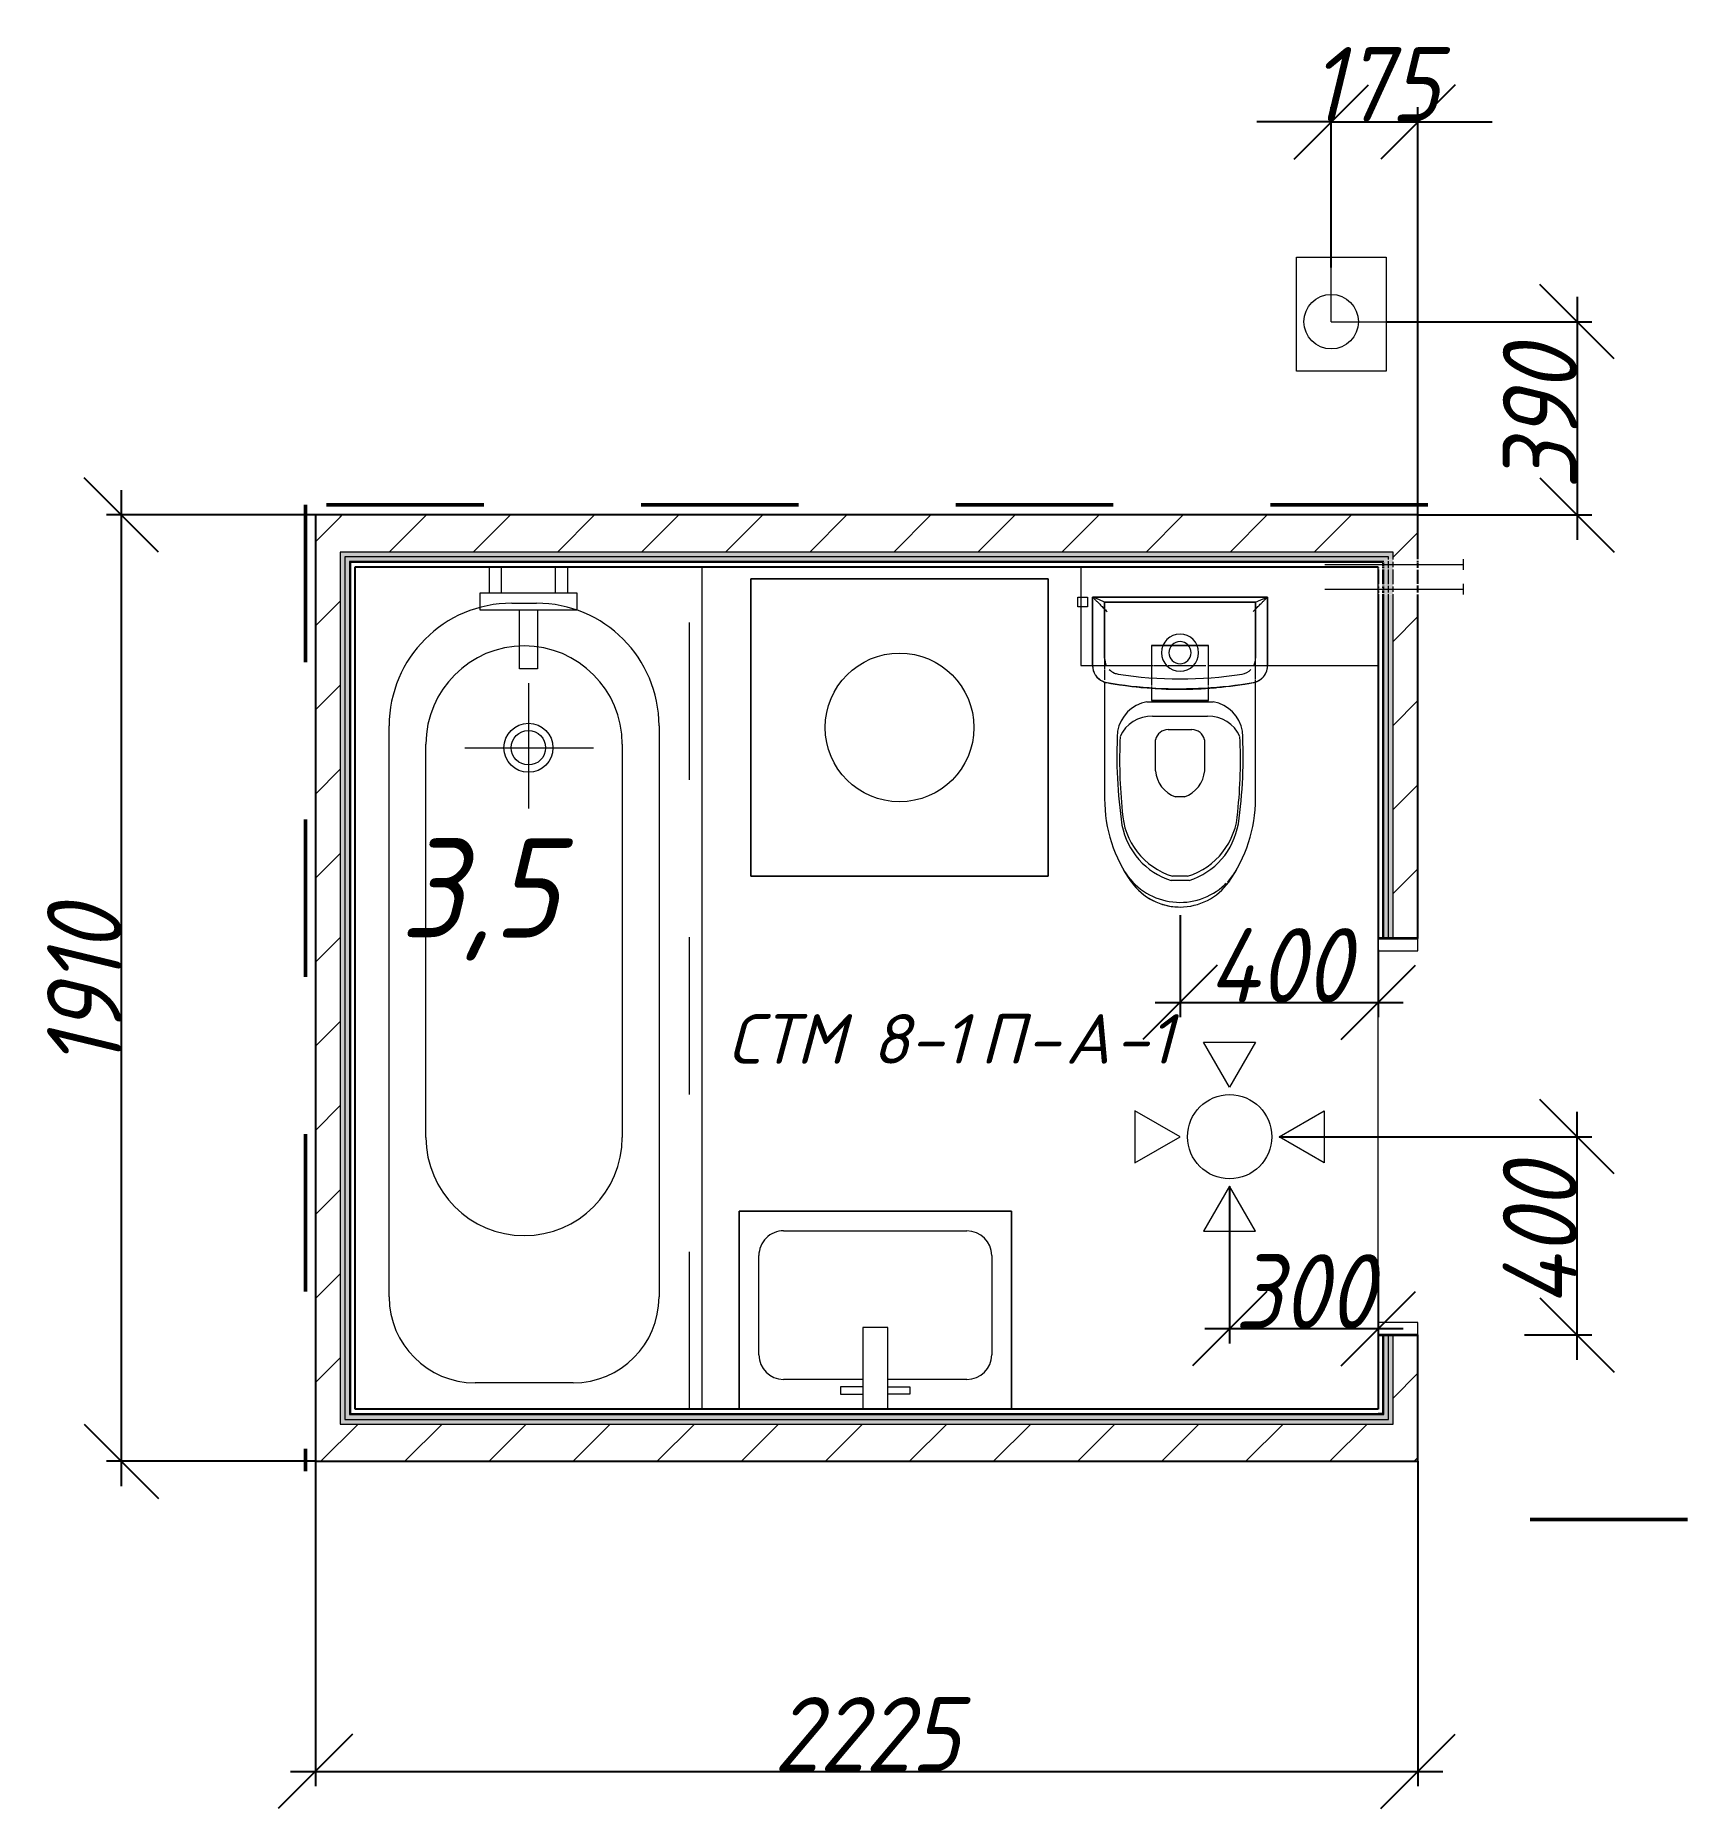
# Model space of a CAD drawing. Header units: millimetres. Extents: x 2109 to 5443, y 1201 to 4780.
import ezdxf

# ---------------------------------------------------------------- set-up
doc = ezdxf.new("R2010")
doc.units = ezdxf.units.MM
doc.linetypes.add('Сверху', pattern=[396.875, 238.125, -158.75])
doc.linetypes.add('Штрих', pattern=[635, 317.5, -317.5])
for name, color, linetype, lineweight in [('A-ANNO-DIMS', 7, 'Continuous', 9), ('A-AREA-BNDY', 7, 'Continuous', 5), ('A-AREA-IDEN-2', 7, 'Continuous', 9), ('A-DETL', 7, 'Continuous', 9), ('A-DETL-1', 7, 'Штрих', 50), ('A-DETL-2', 7, 'Continuous', 13), ('A-DOOR', 7, 'Continuous', 9), ('A-DOOR-FRAM', 7, 'Continuous', 13), ('A-DOOR-OPNG', 7, 'Continuous', 35), ('A-FLOR-OVHD', 7, 'Сверху', 9), ('A-WALL', 7, 'Continuous', 9), ('I-WALL-3', 7, 'Continuous', 5), ('I-WALL-4', 7, 'Continuous', 25), ('P-SANR-FIXT', 7, 'Continuous', 9), ('P-SANR-FIXT-1', 7, 'Continuous', 5), ('P-SANR-FIXT-HDLN', 7, 'Штрих', 5)]:
    doc.layers.add(name, color=color, linetype=linetype, lineweight=lineweight)
doc.layers.add('I-WALL-2', color=7, linetype='Continuous', lineweight=9, transparency=0.6)
for name, color, linetype, lineweight, true_color in [('P-PIPE-5', 11, 'Continuous', 5, 0xff6666), ('P-PIPE-6', 171, 'Continuous', 5, 0x6666ff), ('P-PIPE-CNTR-3', 21, 'Continuous', 5, 0xffa3a3), ('P-PIPE-CNTR-4', 161, 'Continuous', 5, 0xa3a3ff)]:
    doc.layers.add(name, color=color, linetype=linetype, lineweight=lineweight, true_color=true_color)
doc.styles.add('ISOCPEUR_B_I', font='', dxfattribs={"height": 100})
doc.styles.add('ISOCPEUR_I_2', font='isocpeui.ttf', dxfattribs={"width": 0.9, "height": 150})
doc.styles.get('ISOCPEUR_B_I').set_extended_font_data('ISOCPEUR', italic=True, bold=True)
doc.dimstyles.new('ISO_1_50_0_9К_n_1_5_мм_0_000_черный', dxfattribs={"dimscale": 304.8, "dimtxt": 149.397176, "dimasz": 0.492126, "dimexe": 0.098425, "dimexo": 0, "dimgap": 0, "dimtad": 1, "dimrnd": 0.01, "dimdsep": 46, "dimtxsty": 'ISOCPEUR_I_2', "dimblk1": 'OBLIQUE', "dimblk2": 'OBLIQUE', "dimsah": 1, "dimcen": 0.09, "dimdle": 0.164042, "dimazin": 0, "dimtfac": 1, "dimtdec": 4, "dimtix": 1, "dimtmove": 0, "dimatfit": 3, "dimfxl": 1, "dimtvp": 1, "dimtolj": 1, "dimtzin": 0, "dimarcsym": 2})
pattern_1 = [(45, (-36994.93, 385128.74), (-84.852814, 84.852814), [])]

# ---------------------------------------------------------------- blocks, each defined once
blk = doc.blocks.new('SEQ_2D_Стиральная машина - 600x600-V22-Битца 8_ТИПИЗАЦИЯ')
at = {"layer": 'P-SANR-FIXT'}
for p, q in [((300, 480), (-300, 480)), ((-300, 480), (-300, -120)), ((-300, 480), (300, 480)), ((-300, -120), (-300, 480)), ((300, -120), (300, 480)), ((300, 480), (300, -120)), ((-300, -120), (300, -120)), ((300, -120), (-300, -120))]:
    blk.add_line(p, q, dxfattribs=at)
blk.add_circle((0, 180), 150, dxfattribs=at)
blk = doc.blocks.new('SND_2D_Раковина1 - 550х400-V23-Битца 8_ТИПИЗАЦИЯ')
at = {"layer": 'P-SANR-FIXT'}
for p, q in [((275, 180), (-275, 180)), ((-275, 180), (-275, -220)), ((-275, -220), (-275, 180)), ((-275, 180), (275, 180)), ((-25, 180), (-25, 15)), ((25, 15), (25, 180)), ((275, -220), (275, 180)), ((275, 180), (275, -220)), ((-70, 150), (-25, 150)), ((-70, 135), (-70, 150)), ((70, 150), (25, 150)), ((70, 135), (70, 150)), ((-185, 120), (-25, 120)), ((-25, 135), (-70, 135)), ((25, 135), (70, 135)), ((25, 120), (185, 120)), ((-235, -130), (-235, 70)), ((235, 70), (235, -130)), ((-25, 15), (25, 15)), ((185, -180), (-185, -180)), ((-275, -220), (275, -220)), ((275, -220), (-275, -220))]:
    blk.add_line(p, q, dxfattribs=at)
for centre, start, end in [((-185, 70), 90, 180), ((185, 70), 0, 90), ((-185, -130), 180, 270), ((185, -130), 270, 0)]:
    blk.add_arc(centre, 50, start, end, dxfattribs=at)
blk = doc.blocks.new('Унитаз_3D_С бачком_Рен - 2D_Унитаз_Бачок-V24-Битца 8_ТИПИЗАЦИЯ')
at = {"layer": 'P-SANR-FIXT'}
for p, q in [((176.6, 0.1), (-176.6, 0.1)), ((-176.6, 0.1), (-176.6, -138.1)), ((176.5, 0), (-176.5, 0)), ((-176.5, 0), (-176.5, -138.1)), ((176.5, -138.1), (176.5, 0)), ((176.6, -138.1), (176.6, 0.1)), ((-206, -19.6), (-206, 0)), ((-206, 0), (-187.1, 0)), ((-187.1, -19.6), (-206, -19.6)), ((-187.1, 0), (-187.1, -19.6)), ((-176.5, -138.1), (-176.5, 0)), ((-176.5, 0), (176.5, 0)), ((-170.9, -2.3), (-175.6, -0.4)), ((-162.7, -5.7), (-170.8, -2.3)), ((-152.3, -10), (-162.4, -5.8)), ((152.3, -10), (-152.3, -10)), ((-137.3, -10), (-152.3, -10)), ((-152.3, -10), (152.3, -10)), ((-152.3, -10.6), (-152.3, -16.1)), ((-152.3, -16.1), (-152.3, -10.6)), ((-152.3, -16.2), (-152.3, -22.5)), ((-152.3, -22.5), (-152.3, -16.2)), ((-152.3, -22.5), (-152.3, -138.1)), ((-152.3, -123.4), (-152.3, -22.5)), ((-122.3, -10), (-137.3, -10)), ((-122.3, -10), (122.3, -10)), ((130.1, -10), (122.3, -10)), ((137.3, -10), (130.1, -10)), ((143.5, -10), (137.3, -10)), ((148.3, -10), (143.5, -10)), ((151.3, -10), (148.3, -10)), ((152.3, -10), (151.3, -10)), ((152.3, -10), (162.7, -5.7)), ((152.3, -15.9), (152.3, -10.4)), ((152.3, -10.4), (152.3, -15.9)), ((152.3, -22.4), (152.3, -16.1)), ((152.3, -16.1), (152.3, -22.4)), ((152.3, -138.1), (152.3, -22.5)), ((152.3, -22.5), (152.3, -123.4)), ((162.9, -5.6), (170.9, -2.3)), ((170.9, -2.3), (175.6, -0.4)), ((176.5, 0), (176.5, -138.1)), ((-57.5, -98), (-57.5, -158.6)), ((-57.5, -98), (-33.8, -98)), ((-33.8, -98), (-57.5, -98)), ((-33.8, -98), (33.8, -98)), ((33.8, -98), (-33.8, -98)), ((33.8, -98), (35.9, -98)), ((35.9, -98), (33.8, -98)), ((35.9, -98), (56.3, -98)), ((51.8, -98), (35.9, -98)), ((57.5, -98), (51.8, -98)), ((57, -98), (57.5, -98)), ((57.5, -170.8), (57.5, -98)), ((-152.3, -138.4), (-152.3, -141.8)), ((-152.3, -142.2), (-152.3, -145.2)), ((152.3, -141.8), (152.3, -138.4)), ((152.3, -148.2), (152.3, -142.2)), ((-152.3, -146.7), (-152.3, -149.4)), ((-152.3, -150.4), (-152.3, -157.1)), ((-152.3, -157.6), (-152.3, -162.9)), ((-152.3, -163.1), (-152.3, -166.7)), ((-152.3, -171.2), (-152.3, -406.9)), ((-57.5, -159.6), (-57.5, -170.8)), ((-57.5, -171.6), (-57.5, -174.9)), ((-57.5, -175.9), (-57.5, -178.7)), ((57.5, -174.9), (57.5, -171.6)), ((57.5, -178.7), (57.5, -175.9)), ((152.3, -163), (152.3, -149.1)), ((152.3, -166.2), (152.3, -163.2)), ((152.3, -170.4), (152.3, -167.9)), ((152.3, -406.9), (152.3, -171.2)), ((-67.1, -211.4), (67.1, -211.4)), ((-57.5, -180.5), (-57.5, -181.9)), ((-57.5, -183.3), (-57.5, -208.7)), ((-0.2, -208.7), (-57.5, -208.7)), ((-57.5, -208.7), (57.5, -208.7)), ((57.5, -208.7), (0, -208.7)), ((57.5, -181.9), (57.5, -180.5)), ((57.5, -208.7), (57.5, -183.4)), ((-55.4, -240.6), (55.4, -240.6)), ((-24.1, -267.3), (0, -267.3)), ((0, -267.3), (24.1, -267.3)), ((-49.6, -350.5), (-49.6, -288)), ((49.6, -288), (49.6, -350.5)), ((0, -403.1), (-9.1, -403.1)), ((9.1, -403.1), (0, -403.1)), ((18.1, -572), (-18.1, -572)), ((15.2, -563.5), (-15.2, -563.5))]:
    blk.add_line(p, q, dxfattribs=at)
at = {"layer": 'P-SANR-FIXT', "flags": 128}
for points in [[(-176.6, -138.1), (-176.5, -139.5), (-176.4, -140.9), (-176.3, -142.3), (-176.1, -143.7), (-175.9, -145.1), (-175.6, -146.4), (-175.2, -147.8), (-174.8, -149.1), (-174.3, -150.4), (-173.8, -151.8), (-173.2, -153), (-172.6, -154.3), (-171.9, -155.5), (-171.2, -156.7), (-170.4, -157.9), (-169.6, -159), (-168.8, -160.1), (-167.9, -161.2), (-166.9, -162.2), (-165.9, -163.2), (-164.9, -164.2), (-163.8, -165.1), (-162.7, -166), (-161.6, -166.8), (-160.4, -167.6), (-159.2, -168.3), (-158, -169), (-156.8, -169.7), (-155.5, -170.2), (-154.2, -170.8), (-152.9, -171.3), (-151.6, -171.7), (-150.2, -172.1), (-148.8, -172.4), (-147.8, -172.6)], [(147.8, -172.6), (149.2, -172.3), (150.6, -172), (151.9, -171.6), (153.2, -171.1), (154.5, -170.6), (155.8, -170.1), (157.1, -169.5), (158.3, -168.8), (159.6, -168.1), (160.7, -167.4), (161.9, -166.6), (163, -165.8), (164.1, -164.9), (165.2, -164), (166.2, -163), (167.2, -162), (168.1, -160.9), (169, -159.9), (169.8, -158.7), (170.6, -157.6), (171.4, -156.4), (172.1, -155.2), (172.8, -154), (173.4, -152.7), (173.9, -151.4), (174.4, -150.1), (174.9, -148.8), (175.3, -147.4), (175.6, -146.1), (175.9, -144.7), (176.2, -143.3), (176.3, -141.9), (176.5, -140.5), (176.5, -139.1), (176.6, -138.1)], [(-147.8, -172.6), (-115.4, -177.8), (-82.8, -181.8), (-50.1, -184.5), (-17.3, -185.8), (0, -186)], [(0, -186), (32.8, -185.3), (65.6, -183.4), (98.2, -180.1), (130.7, -175.5), (147.8, -172.6)]]:
    blk.add_lwpolyline(points, dxfattribs=at)
at = {"layer": 'P-SANR-FIXT'}
for centre, radius, start, end in [((0, -112.2), 37.4, 90, 270), ((0, -112.2), 37.4, 90, 270), ((0, -112.2), 22.4, 90, 270), ((0, -112.2), 22.4, 90, 270), ((0, -112.2), 37.4, 270, 90), ((0, -112.2), 37.4, 270, 90), ((0, -112.2), 22.4, 270, 90), ((0, -112.2), 22.4, 270, 90), ((-141.5, -138.1), 35, 180, 212.5842), ((-141.5, -138.1), 35, 180, 212.5633), ((-120, -123.4), 32.3, 180, 206.9722), ((120, -123.4), 32.3, 333.0278, 0), ((141.5, -138.1), 35, 313.5539, 0), ((141.5, -138.1), 35, 313.5515, 0), ((-141.5, -138.1), 35, 213.6625, 259.6219), ((-141.5, -138.1), 35, 213.7232, 245.6278), ((-141.5, -138.1), 35, 247.1012, 259.6152), ((0, 634.5), 820.5, 259.6219, 264.4043), ((0, 709.4), 894.3, 260.5215, 266.8059), ((-120, -123.4), 32.3, 224.4463, 247.4305), ((-120, -123.4), 32.3, 247.4305, 260.9166), ((0, 627.3), 792.5, 260.9166, 279.0834), ((0, 709.4), 894.3, 266.8808, 279.4785), ((0, 634.5), 820.5, 275.1891, 280.3781), ((120, -123.4), 32.3, 279.0834, 315.5537), ((141.5, -138.1), 35, 280.3781, 312.9623), ((141.5, -138.1), 35, 280.3848, 292.8988), ((141.5, -138.1), 35, 294.7734, 312.8792), ((-54.3, -283.1), 72.8, 100.0995, 170.3638), ((0, 634.5), 820.5, 264.4679, 264.8109), ((0, 634.5), 820.5, 264.8109, 270), ((0, 634.5), 820.5, 270, 274.7825), ((54.3, -283.1), 72.8, 9.9016, 79.9005), ((0, 634.5), 820.5, 274.846, 275.1891), ((-58.5, -308.4), 67.9, 87.3723, 156.8047), ((58.5, -308.4), 67.9, 23.2313, 92.6277), ((809.5, -322), 937, 176.8731, 188.4857), ((890.1, -328.3), 1012.1, 177.3635, 185.9193), ((-23.5, -294.1), 26.8, 91.1363, 166.7439), ((23.5, -294.1), 26.8, 13.2561, 88.8637), ((-903.6, -328.3), 1025.5, 354.1142, 2.604), ((-823, -322), 950.4, 351.784, 3.1027), ((11.3, -345.4), 61.2, 184.7092, 250.5333), ((-11.3, -345.4), 61.2, 289.4667, 355.2908), ((136.2, -406.9), 288.5, 180, 215.6597), ((-136.2, -406.9), 288.5, 324.3403, 360), ((26, -433), 145.8, 190.779, 252.403), ((27.3, -425.9), 144, 182.6747, 252.8543), ((-27.3, -425.9), 144, 287.1457, 357.0098), ((-26, -433), 145.8, 287.597, 350.1964), ((136.2, -406.9), 288.5, 209.663, 215.6597), ((0, -484.5), 131.7, 209.663, 214.2068), ((0, -484.5), 131.7, 214.2068, 313.0978), ((0, -484.5), 131.7, 316.6155, 325.7932), ((-136.2, -406.9), 288.5, 324.3403, 330.337), ((0, -484.5), 131.7, 325.7932, 330.337), ((0, -504.6), 120.9, 215.6597, 324.3403), ((0, -504.6), 120.9, 215.6597, 256.4149), ((0, -504.6), 120.9, 270, 324.3403), ((0, -484.5), 131.7, 313.197, 315.108), ((0, -504.6), 120.9, 256.4149, 270)]:
    blk.add_arc(centre, radius, start, end, dxfattribs=at)
for points, knots in [([(-176.5, 0), (-176.6, 0.1), (-176.4, -0.1), (-174.8, -1.7), (-172.7, -3.8), (-170.8, -5.7), (-168.6, -7.9), (-166.2, -10.3), (-163.4, -13.1), (-160.5, -16), (-157.3, -19.2), (-152.9, -23.6), (-149.5, -26.9), (-147.3, -29.2)], [-1, -1, -1, -1, -0.857143, -0.714286, -0.642857, -0.571429, -0.5, -0.428571, -0.357143, -0.285714, -0.214286, -0.142857, 0, 0, 0, 0]), ([(147.3, -29.2), (149.6, -27), (152.9, -23.6), (157.3, -19.2), (160.5, -16), (163.4, -13.1), (166.2, -10.3), (168.6, -7.9), (170.8, -5.7), (172.7, -3.8), (174.8, -1.7), (176.4, -0.1), (176.6, 0.1), (176.5, 0)], [0, 0, 0, 0, 0.142857, 0.214286, 0.285714, 0.357143, 0.428571, 0.5, 0.571429, 0.642857, 0.714286, 0.857143, 1, 1, 1, 1])]:
    blk.add_open_spline(points, degree=3, knots=knots, dxfattribs=at)
blk = doc.blocks.new('АИ_2D_Ванна 1685х700 - 2D_Ванна 1700х700-V25-Битца 8_ТИПИЗАЦИЯ')
at = {"layer": 'P-SANR-FIXT'}
for p, q in [((-350, 0), (350, 0)), ((-350, -1700), (-350, 0)), ((350, 0), (350, -1700)), ((-33.5, -73.2), (16, -73.2)), ((-281.1, -1473.4), (-281.1, -320.8)), ((263.6, -320.8), (263.6, -1473.4)), ((-206.8, -1151.5), (-206.8, -357.6)), ((189.4, -357.6), (189.4, -1151.5)), ((90.3, -1646.7), (-107.7, -1646.7)), ((350, -1700), (-350, -1700))]:
    blk.add_line(p, q, dxfattribs=at)
for radius in [49.5, 34.7]:
    blk.add_circle((0, -365), radius, dxfattribs=at)
for centre, radius, start, end in [((-33.5, -320.8), 247.6, 90, 180), ((16, -320.8), 247.6, 0, 90), ((-8.7, -357.6), 198.1, 0, 180), ((-8.7, -1151.5), 198.1, 180, 0), ((-107.7, -1473.4), 173.3, 180, 270), ((90.3, -1473.4), 173.3, 270, 0)]:
    blk.add_arc(centre, radius, start, end, dxfattribs=at)
at = {"layer": 'P-SANR-FIXT-1'}
for p, q in [((0, -234.7), (0, -487.9)), ((-128.5, -365), (131.3, -365))]:
    blk.add_line(p, q, dxfattribs=at)
at = {"layer": 'P-SANR-FIXT-HDLN'}
blk.add_line((325, -1700), (325, 0), dxfattribs=at)
blk = doc.blocks.new('АИ_2D_Кран настенный для ванны с душем1 - 2D_Кран настенный для ванны с душем 2-V26-Битца 8_ТИПИЗАЦИЯ')
at = {"layer": 'P-SANR-FIXT'}
for p, q in [((-54.5, 0), (-79.1, 0)), ((-79.1, 0), (-79.1, -52.5)), ((-54.5, -52.5), (-54.5, 0)), ((54.5, -52.5), (54.5, 0)), ((54.5, 0), (79.1, 0)), ((79.1, 0), (79.1, -52.5)), ((-97.5, -87.5), (-97.5, -52.5)), ((-97.5, -52.5), (97.5, -52.5)), ((97.5, -52.5), (97.5, -87.5)), ((97.5, -87.5), (-97.5, -87.5)), ((-18.1, -205.8), (-18.1, -87.5)), ((18.1, -87.5), (18.1, -205.8)), ((18.1, -205.8), (-18.1, -205.8))]:
    blk.add_line(p, q, dxfattribs=at)
blk = doc.blocks.new('DOR_ДУ_распашная__1Ст_Прямоугольная1 - Вн_ДДГ_800х2070h-V27-Битца 8_ТИПИЗАЦИЯ')
at = {"layer": 'A-DOOR-FRAM'}
for p, q in [((-375, 40), (-400, 40)), ((-375, -40), (-375, 40)), ((375, 40), (375, -40)), ((400, 40), (375, 40)), ((-400, -40), (-375, -40)), ((375, -40), (400, -40))]:
    blk.add_line(p, q, dxfattribs=at)
at = {"layer": 'A-DOOR-OPNG'}
for p, q in [((-400, 40), (-400, -40)), ((400, -40), (400, 40))]:
    blk.add_line(p, q, dxfattribs=at)
blk = doc.blocks.new('_Oblique')
at = {"color": 0, "linetype": 'ByBlock', "lineweight": -2}
blk.add_line((-0.5, -0.5), (0.5, 0.5), dxfattribs=at)
blk = doc.blocks.new('*D16')
at = {"layer": 'A-ANNO-DIMS', "color": 0, "lineweight": -2, "transparency": 16777216}
for p, q in [((2674, 1902.3), (2674, 1246.3)), ((4899, 1902.3), (4899, 1246.3)), ((2624, 1276.3), (4949, 1276.3))]:
    blk.add_line(p, q, dxfattribs=at)
at = {"layer": 'Defpoints', "color": 0, "transparency": 16777216}
for p in [(2674, 1902.3), (4899, 1902.3), (4899, 1276.3)]:
    blk.add_point(p, dxfattribs=at)
at = {"layer": 'A-ANNO-DIMS', "color": 0, "lineweight": -2, "transparency": 16777216, "xscale": 150, "yscale": 150, "zscale": 150, "rotation": 180}
blk.add_blockref('_Oblique', (2674, 1276.3), dxfattribs=at)
at = {"layer": 'A-ANNO-DIMS', "color": 0, "lineweight": -2, "transparency": 16777216, "xscale": 150, "yscale": 150, "zscale": 150}
blk.add_blockref('_Oblique', (4899, 1276.3), dxfattribs=at)
at = {"layer": 'A-ANNO-DIMS', "color": 0, "transparency": 16777216, "insert": (3786.5, 1351.3), "char_height": 150, "width": 455.087, "attachment_point": 5, "style": 'ISOCPEUR_I_2'}
blk.add_mtext('\\A1;2225', dxfattribs=at)
blk = doc.blocks.new('*D17')
at = {"layer": 'A-ANNO-DIMS', "color": 0, "lineweight": -2, "transparency": 16777216}
for p, q in [((2282.5, 1852.3), (2282.5, 3862.3)), ((2674, 3812.3), (2252.5, 3812.3)), ((2674, 1902.3), (2252.5, 1902.3))]:
    blk.add_line(p, q, dxfattribs=at)
at = {"layer": 'Defpoints', "color": 0, "transparency": 16777216}
for p in [(2282.5, 3812.3), (2674, 3812.3), (2674, 1902.3)]:
    blk.add_point(p, dxfattribs=at)
at = {"layer": 'A-ANNO-DIMS', "color": 0, "lineweight": -2, "transparency": 16777216, "xscale": 150, "yscale": 150, "zscale": 150}
for p, rotation in [((2282.5, 3812.3), 90), ((2282.5, 1902.3), 270)]:
    blk.add_blockref('_Oblique', p, dxfattribs=dict(at, rotation=rotation))
at = {"layer": 'A-ANNO-DIMS', "color": 0, "transparency": 16777216, "insert": (2207.5, 2857.3), "char_height": 150, "width": 386.134, "attachment_point": 5, "rotation": 90, "style": 'ISOCPEUR_I_2'}
blk.add_mtext('\\A1;1910', dxfattribs=at)
blk = doc.blocks.new('*D18')
at = {"layer": 'A-ANNO-DIMS', "color": 0, "lineweight": -2, "transparency": 16777216}
for p, q in [((4519, 2457.3), (4519, 2140.1)), ((4819, 2276.2), (4819, 2140.1)), ((4469, 2170.1), (4869, 2170.1))]:
    blk.add_line(p, q, dxfattribs=at)
at = {"layer": 'Defpoints', "color": 0, "transparency": 16777216}
for p in [(4519, 2457.3), (4819, 2276.2), (4819, 2170.1)]:
    blk.add_point(p, dxfattribs=at)
at = {"layer": 'A-ANNO-DIMS', "color": 0, "lineweight": -2, "transparency": 16777216, "xscale": 150, "yscale": 150, "zscale": 150, "rotation": 180}
blk.add_blockref('_Oblique', (4519, 2170.1), dxfattribs=at)
at = {"layer": 'A-ANNO-DIMS', "color": 0, "lineweight": -2, "transparency": 16777216, "xscale": 150, "yscale": 150, "zscale": 150}
blk.add_blockref('_Oblique', (4819, 2170.1), dxfattribs=at)
at = {"layer": 'A-ANNO-DIMS', "color": 0, "transparency": 16777216, "insert": (4669, 2245.1), "char_height": 150, "width": 341.315, "attachment_point": 5, "style": 'ISOCPEUR_I_2'}
blk.add_mtext('\\A1;300', dxfattribs=at)
blk = doc.blocks.new('*D19')
at = {"layer": 'A-ANNO-DIMS', "color": 0, "lineweight": -2, "transparency": 16777216}
for p, q in [((5220.3, 2107.3), (5220.3, 2607.3)), ((4619, 2557.3), (5250.3, 2557.3)), ((5114.2, 2157.3), (5250.3, 2157.3))]:
    blk.add_line(p, q, dxfattribs=at)
at = {"layer": 'Defpoints', "color": 0, "transparency": 16777216}
for p in [(4619, 2557.3), (5220.3, 2557.3), (5114.2, 2157.3)]:
    blk.add_point(p, dxfattribs=at)
at = {"layer": 'A-ANNO-DIMS', "color": 0, "lineweight": -2, "transparency": 16777216, "xscale": 150, "yscale": 150, "zscale": 150}
for p, rotation in [((5220.3, 2557.3), 90), ((5220.3, 2157.3), 270)]:
    blk.add_blockref('_Oblique', p, dxfattribs=dict(at, rotation=rotation))
at = {"layer": 'A-ANNO-DIMS', "color": 0, "transparency": 16777216, "insert": (5145.3, 2357.3), "char_height": 150, "width": 355.106, "attachment_point": 5, "rotation": 90, "style": 'ISOCPEUR_I_2'}
blk.add_mtext('\\A1;400', dxfattribs=at)
blk = doc.blocks.new('*D20')
at = {"layer": 'A-ANNO-DIMS', "color": 0, "lineweight": -2, "transparency": 16777216}
for p, q in [((4419, 3004.4), (4419, 2798.3)), ((4819, 2934.4), (4819, 2798.3)), ((4369, 2828.3), (4869, 2828.3))]:
    blk.add_line(p, q, dxfattribs=at)
at = {"layer": 'Defpoints', "color": 0, "transparency": 16777216}
for p in [(4419, 3004.4), (4819, 2934.4), (4819, 2828.3)]:
    blk.add_point(p, dxfattribs=at)
at = {"layer": 'A-ANNO-DIMS', "color": 0, "lineweight": -2, "transparency": 16777216, "xscale": 150, "yscale": 150, "zscale": 150, "rotation": 180}
blk.add_blockref('_Oblique', (4419, 2828.3), dxfattribs=at)
at = {"layer": 'A-ANNO-DIMS', "color": 0, "lineweight": -2, "transparency": 16777216, "xscale": 150, "yscale": 150, "zscale": 150}
blk.add_blockref('_Oblique', (4819, 2828.3), dxfattribs=at)
at = {"layer": 'A-ANNO-DIMS', "color": 0, "transparency": 16777216, "insert": (4619, 2903.3), "char_height": 150, "width": 341.315, "attachment_point": 5, "style": 'ISOCPEUR_I_2'}
blk.add_mtext('\\A1;400', dxfattribs=at)
blk = doc.blocks.new('*D21')
at = {"layer": 'A-ANNO-DIMS', "color": 0, "lineweight": -2, "transparency": 16777216}
for p, q in [((4724, 4311.4), (4724, 4635.6)), ((4899, 3812.3), (4899, 4635.6)), ((4724, 4605.6), (4574, 4605.6)), ((4724, 4605.6), (4899, 4605.6)), ((4899, 4605.6), (5049, 4605.6))]:
    blk.add_line(p, q, dxfattribs=at)
at = {"layer": 'Defpoints', "color": 0, "transparency": 16777216}
for p in [(4899, 4605.6), (4724, 4311.4), (4899, 3812.3)]:
    blk.add_point(p, dxfattribs=at)
at = {"layer": 'A-ANNO-DIMS', "color": 0, "lineweight": -2, "transparency": 16777216, "xscale": 150, "yscale": 150, "zscale": 150}
blk.add_blockref('_Oblique', (4724, 4605.6), dxfattribs=at)
at = {"layer": 'A-ANNO-DIMS', "color": 0, "lineweight": -2, "transparency": 16777216, "xscale": 150, "yscale": 150, "zscale": 150, "rotation": 180}
blk.add_blockref('_Oblique', (4899, 4605.6), dxfattribs=at)
at = {"layer": 'A-ANNO-DIMS', "color": 0, "transparency": 16777216, "insert": (4811.5, 4681.6), "char_height": 150, "width": 341.315, "attachment_point": 5, "style": 'ISOCPEUR_I_2'}
blk.add_mtext('\\A1;175', dxfattribs=at)
blk = doc.blocks.new('*D22')
at = {"layer": 'A-ANNO-DIMS', "color": 0, "lineweight": -2, "transparency": 16777216}
for p, q in [((5220.3, 4252.3), (5220.3, 3762.3)), ((4834.8, 4202.3), (5250.3, 4202.3)), ((4899, 3812.3), (5250.3, 3812.3))]:
    blk.add_line(p, q, dxfattribs=at)
at = {"layer": 'Defpoints', "color": 0, "transparency": 16777216}
for p in [(4834.8, 4202.3), (4899, 3812.3), (5220.3, 3812.3)]:
    blk.add_point(p, dxfattribs=at)
at = {"layer": 'A-ANNO-DIMS', "color": 0, "lineweight": -2, "transparency": 16777216, "xscale": 150, "yscale": 150, "zscale": 150}
for p, rotation in [((5220.3, 4202.3), 90), ((5220.3, 3812.3), 270)]:
    blk.add_blockref('_Oblique', p, dxfattribs=dict(at, rotation=rotation))
at = {"layer": 'A-ANNO-DIMS', "color": 0, "transparency": 16777216, "insert": (5145.3, 4007.3), "char_height": 150, "width": 306.839, "attachment_point": 5, "rotation": 90, "style": 'ISOCPEUR_I_2'}
blk.add_mtext('\\A1;390', dxfattribs=at)

msp = doc.modelspace()

# ---------------------------------------------------------------- hatches: boundary and pattern name
at = {"layer": 'I-WALL-2'}
for points in [[(2723.991, 1986.841), (2733.491, 1986.841), (2733.491, 3737.341), (2723.991, 3736.252), (2723.991, 1996.341)], [(4818.991, 3727.841), (4839.491, 3727.936), (4839.491, 3737.341), (2733.491, 3736.597), (2733.491, 3727.841), (4336.169, 3727.841)], [(2742.546, 1996.341), (2742.991, 1996.341), (2742.991, 3727.841), (2733.491, 3727.841), (2733.491, 1996.341)], [(4829.991, 3718.341), (4829.872, 3727.841), (2742.991, 3727.841), (2742.991, 3718.341), (4710.924, 3718.341), (4710.924, 3723.009), (4818.991, 3722.234), (4818.991, 3718.341), (4827.991, 3718.341)], [(4818.991, 3718.341), (4818.991, 3723.009), (4710.924, 3722.646), (4710.924, 3718.341)], [(2742.991, 1998.341), (2744.991, 1998.341), (2744.018, 3717.314), (2742.991, 3718.341), (2742.991, 2007.341)], [(4818.991, 3716.341), (4818.991, 3718.341), (4710.924, 3717.675), (4710.924, 3716.341)], [(4818.991, 1977.341), (4839.491, 1977.341), (4839.491, 1986.841), (2723.991, 1986.841), (2723.991, 1977.341), (4336.169, 1977.341)], [(4818.991, 1986.841), (4829.991, 1986.841), (4829.991, 1996.341), (2733.491, 1996.341), (2733.491, 1986.841), (4336.169, 1986.841)], [(4818.991, 1996.341), (4827.991, 1996.341), (4827.991, 1998.341), (2744.943, 1998.293), (2742.991, 1996.341), (4336.169, 1996.341)]]:
    msp.add_hatch(color=256, dxfattribs=at).paths.add_polyline_path(points)
h = msp.add_hatch(color=256, dxfattribs=at)
h.paths.add_polyline_path([(4839.491, 1986.841), (4839.491, 2157.341), (4829.991, 2157.341), (4829.991, 1986.841)])
h.paths.add_polyline_path([(4839.491, 2957.341), (4839.491, 3651.673), (4829.991, 3651.673), (4829.991, 2957.341)])
h.paths.add_polyline_path([(4830.557, 3673.009), (4839.491, 3673.009), (4839.491, 3701.673), (4829.991, 3701.673), (4829.991, 3673.009)])
h.paths.add_polyline_path([(4829.991, 3718.341), (4835.586, 3723.009), (4839.491, 3723.091), (4839.491, 3727.841), (4829.991, 3727.841), (4829.991, 3718.945)])
h = msp.add_hatch(color=256, dxfattribs=at)
h.paths.add_polyline_path([(4829.991, 3651.673), (4839.491, 3652.526), (4839.491, 3673.009), (4829.991, 3672.192), (4829.991, 3651.882)])
h.paths.add_polyline_path([(4829.991, 3701.673), (4839.491, 3702.526), (4839.436, 3723.009), (4833.828, 3722.178), (4829.991, 3717.675), (4829.991, 3701.882)])
h = msp.add_hatch(color=256, dxfattribs=at)
h.paths.add_polyline_path([(4848.991, 1977.341), (4848.991, 2157.341), (4839.491, 2157.341), (4839.491, 1977.341)])
h.paths.add_polyline_path([(4848.991, 2957.341), (4848.991, 3651.673), (4839.491, 3651.673), (4839.491, 2957.341)])
h.paths.add_polyline_path([(4848.991, 3673.009), (4848.991, 3701.673), (4839.491, 3701.673), (4840.167, 3673.009)])
h.paths.add_polyline_path([(4839.55, 3723.009), (4848.991, 3723.009), (4848.991, 3737.341), (4839.491, 3737.341), (4839.491, 3723.009)])
h = msp.add_hatch(color=256, dxfattribs=at)
h.paths.add_polyline_path([(4839.491, 3651.673), (4848.991, 3652.562), (4848.991, 3673.009), (4839.491, 3672.156), (4839.491, 3651.87)])
h.paths.add_polyline_path([(4848.991, 3701.673), (4848.991, 3723.009), (4839.491, 3722.156), (4839.814, 3701.673)])
h = msp.add_hatch(color=256, dxfattribs=at)
h.paths.add_polyline_path([(2744.991, 3716.341), (4710.924, 3716.341), (4710.924, 3718.341), (2744.991, 3718.341)])
h.paths.add_polyline_path([(4818.991, 3716.341), (4827.99, 3716.599), (4827.986, 3718.34), (4818.991, 3717.675), (4818.991, 3716.682)])
h = msp.add_hatch(color=256, dxfattribs=at)
h.paths.add_polyline_path([(4827.991, 3651.673), (4829.991, 3652.49), (4829.991, 3673.009), (4827.991, 3672.2), (4827.991, 3651.885)])
h.paths.add_polyline_path([(4829.991, 3701.673), (4829.325, 3717.675), (4827.991, 3715.102), (4828.03, 3701.673)])
h = msp.add_hatch(color=256, dxfattribs=at)
h.paths.add_polyline_path([(4829.991, 1996.341), (4829.991, 2157.341), (4827.991, 2157.341), (4828.964, 1997.368)])
h.paths.add_polyline_path([(4827.991, 2957.341), (4829.991, 2957.341), (4829.991, 3651.673), (4827.991, 3651.673), (4827.991, 3085.059)])
h.paths.add_polyline_path([(4829.991, 3673.009), (4829.991, 3701.673), (4827.991, 3701.673), (4828.105, 3673.009)])
at = {"layer": 'I-WALL-3'}
h = msp.add_hatch(dxfattribs=at)
h.set_pattern_fill('FP_1', color=256, style=0, pattern_type=2)
h.set_pattern_definition(pattern_1)
h.paths.add_polyline_path([(2673.991, 1977.341), (2723.991, 1977.341), (2723.991, 3812.341), (2673.991, 3812.341), (2673.991, 1979.131)])
h = msp.add_hatch(dxfattribs=at)
h.set_pattern_fill('FP_1', color=256, style=0, pattern_type=2)
h.set_pattern_definition(pattern_1)
h.paths.add_polyline_path([(4818.991, 3737.341), (4848.991, 3737.341), (4848.991, 3812.341), (2723.991, 3812.341), (2723.991, 3737.341), (4336.169, 3737.341)])
h = msp.add_hatch(dxfattribs=at)
h.set_pattern_fill('FP_1', color=256, style=0, pattern_type=2)
h.set_pattern_definition(pattern_1)
h.paths.add_polyline_path([(4848.991, 1902.341), (4898.991, 1902.341), (4898.991, 2157.341), (4848.991, 2157.341), (4848.991, 1977.341)])
h.paths.add_polyline_path([(4848.991, 2957.341), (4898.991, 2957.341), (4898.991, 3812.341), (4848.991, 3812.341), (4848.991, 3085.059)])
h = msp.add_hatch(dxfattribs=at)
h.set_pattern_fill('FP_1', color=256, style=0, pattern_type=2)
h.set_pattern_definition(pattern_1)
h.paths.add_polyline_path([(4336.169, 1902.341), (4848.991, 1902.341), (4848.991, 1977.341), (2673.991, 1977.341), (2673.991, 1902.341), (2791.714, 1902.341)])

# ---------------------------------------------------------------- linework, layer by layer
at = {"layer": 'A-AREA-BNDY', "flags": 128}
msp.add_lwpolyline([(2753.994, 2007.341), (4818.994, 2007.341), (4818.994, 3707.341), (2753.994, 3707.341)], close=True, dxfattribs=at)
at = {"layer": 'A-DETL'}
for p, q in [((4653.991, 4332.341), (4834.824, 4332.341)), ((4653.991, 4102.341), (4653.991, 4332.341)), ((4834.824, 4332.341), (4834.824, 4102.341)), ((4723.991, 4202.341), (4723.991, 4311.431)), ((4723.991, 4202.341), (4834.824, 4202.341)), ((4834.824, 4102.341), (4653.991, 4102.341)), ((4218.991, 3707.341), (4218.991, 3508.341)), ((4218.991, 3508.341), (4242.491, 3508.341)), ((4242.868, 3508.341), (4266.704, 3508.341)), ((4266.704, 3508.341), (4271.736, 3508.341)), ((4271.736, 3508.341), (4338.068, 3508.341)), ((4338.244, 3508.341), (4361.491, 3508.341)), ((4362.451, 3508.341), (4364.266, 3508.341)), ((4365.37, 3508.341), (4393.8, 3508.341)), ((4394.668, 3508.341), (4425.514, 3508.341)), ((4425.54, 3508.341), (4435.155, 3508.341)), ((4435.963, 3508.341), (4443.314, 3508.341)), ((4444.181, 3508.341), (4470.797, 3508.341)), ((4474.802, 3508.341), (4476.491, 3508.341)), ((4476.491, 3508.341), (4499.738, 3508.341)), ((4499.914, 3508.341), (4566.246, 3508.341)), ((4566.246, 3508.341), (4571.277, 3508.341)), ((4571.277, 3508.341), (4595.114, 3508.341)), ((4595.491, 3508.341), (4818.991, 3508.341))]:
    msp.add_line(p, q, dxfattribs=at)
msp.add_circle((4723.991, 4202.341), 55, dxfattribs=at)
at = {"layer": 'A-DETL-1'}
for p, q in [((2653.991, 3832.341), (2653.991, 1882.341)), ((4918.991, 3832.341), (2653.991, 3832.341)), ((5443.147, 1784.423), (5123.147, 1784.423))]:
    msp.add_line(p, q, dxfattribs=at)
at = {"layer": 'A-DETL-2'}
for p, q in [((4518.994, 2657.341), (4466.494, 2748.274)), ((4466.494, 2748.274), (4571.494, 2748.274)), ((4571.494, 2748.274), (4518.994, 2657.341)), ((4418.994, 2557.341), (4328.061, 2609.841)), ((4328.061, 2609.841), (4328.061, 2504.841)), ((4618.994, 2557.341), (4709.927, 2609.841)), ((4709.927, 2609.841), (4709.927, 2504.841)), ((4328.061, 2504.841), (4418.994, 2557.341)), ((4709.927, 2504.841), (4618.994, 2557.341)), ((4518.994, 2457.341), (4466.494, 2366.409)), ((4571.494, 2366.409), (4518.994, 2457.341)), ((4466.494, 2366.409), (4571.494, 2366.409))]:
    msp.add_line(p, q, dxfattribs=at)
msp.add_circle((4518.994, 2557.341), 85, dxfattribs=at)
at = {"layer": 'A-FLOR-OVHD'}
msp.add_line((4618.994, 2557.341), (4628.994, 2557.341), dxfattribs=at)
at = {"layer": 'A-WALL'}
for p, q in [((2723.991, 3737.341), (2723.991, 1977.341)), ((4848.991, 3737.341), (2723.991, 3737.341)), ((2733.491, 3727.841), (2733.491, 1986.841)), ((4839.491, 3727.841), (2733.491, 3727.841)), ((4839.491, 3722.646), (4839.491, 3727.841)), ((4848.991, 3722.646), (4848.991, 3737.341)), ((2742.991, 3718.341), (2742.991, 1996.341)), ((4829.991, 3718.341), (2742.991, 3718.341)), ((2744.991, 3716.341), (2744.991, 1998.341)), ((4827.991, 3716.341), (2744.991, 3716.341)), ((4827.991, 3715.102), (4827.991, 3716.341)), ((4827.991, 3712.341), (4827.991, 3713.948)), ((4827.991, 3709.58), (4827.991, 3711.187)), ((4827.991, 3707.007), (4827.991, 3708.504)), ((4827.991, 3704.798), (4827.991, 3706.083)), ((4827.991, 3672.646), (4827.991, 3702.037)), ((4829.991, 3709.58), (4829.991, 3716.581)), ((4829.991, 3707.007), (4829.991, 3708.486)), ((4829.991, 3704.798), (4829.991, 3706.068)), ((4829.991, 3672.646), (4829.991, 3702.037)), ((4839.491, 3707.007), (4839.491, 3718.87)), ((4839.491, 3704.798), (4839.491, 3705.993)), ((4839.491, 3672.646), (4839.491, 3702.037)), ((4848.991, 3707.007), (4848.991, 3717.675)), ((4848.991, 3672.646), (4848.991, 3702.037)), ((4827.991, 3667.675), (4827.991, 3668.961)), ((4827.991, 3665.102), (4827.991, 3666.599)), ((4827.991, 3662.341), (4827.991, 3663.948)), ((4827.991, 3659.58), (4827.991, 3661.187)), ((4827.991, 3657.007), (4827.991, 3658.504)), ((4827.991, 3654.798), (4827.991, 3656.083)), ((4827.991, 2957.341), (4827.991, 3652.037)), ((4829.991, 3667.675), (4829.991, 3668.945)), ((4829.991, 3659.58), (4829.991, 3666.581)), ((4829.991, 3657.007), (4829.991, 3658.486)), ((4829.991, 3654.798), (4829.991, 3656.068)), ((4829.991, 2957.341), (4829.991, 3652.037)), ((4839.491, 3657.007), (4839.491, 3668.87)), ((4839.491, 3654.798), (4839.491, 3655.993)), ((4839.491, 2957.341), (4839.491, 3652.037)), ((4848.991, 3657.007), (4848.991, 3667.675)), ((4848.991, 2957.341), (4848.991, 3652.037)), ((4827.991, 1998.341), (4827.991, 2157.341)), ((4829.991, 1996.341), (4829.991, 2157.341)), ((4839.491, 1986.841), (4839.491, 2157.341)), ((4848.991, 1977.341), (4848.991, 2157.341)), ((2723.991, 1977.341), (4848.991, 1977.341)), ((2733.491, 1986.841), (4839.491, 1986.841)), ((2742.991, 1996.341), (4829.991, 1996.341)), ((2744.991, 1998.341), (4818.991, 1998.341)), ((4827.991, 1998.341), (4818.991, 1998.341))]:
    msp.add_line(p, q, dxfattribs=at)
at = {"layer": 'I-WALL-4'}
for p, q in [((2673.991, 3812.341), (2673.991, 1902.341)), ((4898.991, 3812.341), (2673.991, 3812.341)), ((4898.991, 3723.009), (4898.991, 3812.341)), ((2753.991, 2007.341), (2753.991, 3707.341)), ((2753.991, 3707.341), (4818.991, 3707.341)), ((4818.991, 3706.154), (4818.991, 3704.798)), ((4818.991, 3702.037), (4818.991, 3672.646)), ((4898.991, 3718.401), (4898.991, 3719.885)), ((4898.991, 3715.947), (4898.991, 3717.675)), ((4898.991, 3713.248), (4898.991, 3715.102)), ((4898.991, 3710.487), (4898.991, 3712.341)), ((4898.991, 3707.852), (4898.991, 3709.58)), ((4898.991, 3705.523), (4898.991, 3707.007)), ((4898.991, 3673.009), (4898.991, 3701.793)), ((4818.991, 3669.032), (4818.991, 3667.675)), ((4818.991, 3666.682), (4818.991, 3665.102)), ((4818.991, 3664.037), (4818.991, 3662.341)), ((4818.991, 3661.276), (4818.991, 3659.58)), ((4818.991, 3658.587), (4818.991, 3657.007)), ((4818.991, 3656.154), (4818.991, 3654.798)), ((4818.991, 3652.037), (4818.991, 2957.341)), ((4898.991, 3668.401), (4898.991, 3669.885)), ((4898.991, 3665.947), (4898.991, 3667.675)), ((4898.991, 3663.248), (4898.991, 3665.102)), ((4898.991, 3660.487), (4898.991, 3662.341)), ((4898.991, 3657.852), (4898.991, 3659.58)), ((4898.991, 3655.523), (4898.991, 3657.007)), ((4898.991, 2957.341), (4898.991, 3651.793)), ((4818.991, 2957.341), (4898.991, 2957.341)), ((4818.991, 2157.341), (4818.991, 2007.341)), ((4898.991, 2157.341), (4818.991, 2157.341)), ((4898.991, 1902.341), (4898.991, 2157.341)), ((4818.991, 2007.341), (2753.991, 2007.341)), ((2673.991, 1902.341), (4898.991, 1902.341))]:
    msp.add_line(p, q, dxfattribs=at)
at = {"layer": 'P-PIPE-5'}
msp.add_line((4990.927, 3651.673), (4990.927, 3673.009), dxfattribs=at)
at = {"layer": 'P-PIPE-6'}
msp.add_line((4990.927, 3701.673), (4990.927, 3723.009), dxfattribs=at)
at = {"layer": 'P-PIPE-CNTR-3'}
msp.add_line((4710.924, 3662.341), (4990.924, 3662.341), dxfattribs=at)
msp.add_line((4710.924, 3662.341), (4990.924, 3662.341), dxfattribs=at)
at = {"layer": 'P-PIPE-CNTR-4'}
msp.add_line((4710.924, 3712.341), (4990.924, 3712.341), dxfattribs=at)
msp.add_line((4710.924, 3712.341), (4990.924, 3712.341), dxfattribs=at)

# ---------------------------------------------------------------- block references
at = {"layer": 'A-DOOR', "rotation": 269.9999999999966}
msp.add_blockref('DOR_ДУ_распашная__1Ст_Прямоугольная1 - Вн_ДДГ_800х2070h-V27-Битца 8_ТИПИЗАЦИЯ', (4858.991, 2557.341), dxfattribs=at)
at = {"layer": 'P-SANR-FIXT'}
for name, p in [('АИ_2D_Ванна 1685х700 - 2D_Ванна 1700х700-V25-Битца 8_ТИПИЗАЦИЯ', (3103.991, 3707.341)), ('АИ_2D_Кран настенный для ванны с душем1 - 2D_Кран настенный для ванны с душем 2-V26-Битца 8_ТИПИЗАЦИЯ', (3103.991, 3707.341)), ('Унитаз_3D_С бачком_Рен - 2D_Унитаз_Бачок-V24-Битца 8_ТИПИЗАЦИЯ', (4418.991, 3646.441))]:
    msp.add_blockref(name, p, dxfattribs=at)
for name, p, rotation in [('SEQ_2D_Стиральная машина - 600x600-V22-Битца 8_ТИПИЗАЦИЯ', (3672.991, 3383.341), 270.0000955349723), ('SND_2D_Раковина1 - 550х400-V23-Битца 8_ТИПИЗАЦИЯ', (3803.991, 2187.341), 180)]:
    msp.add_blockref(name, p, dxfattribs=dict(at, rotation=rotation))

# ---------------------------------------------------------------- texts
at = {"layer": 'A-AREA-IDEN-2', "attachment_point": 1}
for s, insert, char_height, width, style in [('3,5', (2844.922, 3159.386), 200, 396.83531, 'ISOCPEUR_I_2'), ('СТМ', (3506.106, 2804.713), 100, 352.7425, 'ISOCPEUR_B_I'), ('8-1', (3797.148, 2804.713), 100, 264.55687, 'ISOCPEUR_B_I'), ('\\fISOCPEUR|b1|i1|c204|p34|;П', (4015.429, 2804.713), 100, 112.23625, 'ISOCPEUR_B_I'), ('\\fISOCPEUR|b1|i1|c204|p34|;А', (4187.408, 2804.713), 100, 120.25312, 'ISOCPEUR_B_I'), ('-1', (4286.627, 2804.713), 100, 168.35437, 'ISOCPEUR_B_I'), ('\\fISOCPEUR|b1|i1|c204|p34|;-', (4108.033, 2804.713), 100, 96.2025, 'ISOCPEUR_B_I')]:
    msp.add_mtext(s, dxfattribs=dict(at, insert=insert, char_height=char_height, width=width, style=style))

# ---------------------------------------------------------------- dimensions: what is measured, and where the dimension line sits
at = {"layer": 'A-ANNO-DIMS'}
for base, p1, p2, override, picture, middle in [((4898.991, 4605.629), (4723.991, 4311.431), (4898.991, 3812.341), {"dimpost": '<>', "dimfxl": 528.881947}, '*D21', (4811.491, 4681.595)), ((4818.991, 2828.29), (4418.991, 3004.441), (4818.991, 2934.356), {"dimpost": '<>', "dimfxl": 406.093384}, '*D20', (4618.991, 2903.29)), ((4818.991, 2170.123), (4518.991, 2457.341), (4818.991, 2276.189), {"dimpost": '<>', "dimfxl": 350.451416}, '*D18', (4668.991, 2245.123)), ((4898.991, 1276.328), (2673.991, 1902.341), (4898.991, 1902.341), {"dimpost": '<>', "dimfxl": 2225}, '*D16', (3786.491, 1351.328))]:
    dim = msp.add_linear_dim(base=base, p1=p1, p2=p2, dimstyle='ISO_1_50_0_9К_n_1_5_мм_0_000_черный', override=override, dxfattribs=at)
    dim.commit()
    dim.dimension.update_dxf_attribs({"geometry": picture, "text_midpoint": middle})
for base, p1, p2, override, picture, middle in [((5220.305, 3812.341), (4834.824, 4202.341), (4898.991, 3812.341), {"dimpost": '<>', "dimfxl": 395.243402}, '*D22', (5145.305, 4007.341)), ((2282.512, 3812.341), (2673.991, 1902.341), (2673.991, 3812.341), {"dimpost": '<>', "dimfxl": 1910}, '*D17', (2207.512, 2857.341)), ((5220.305, 2557.341), (5114.239, 2157.341), (4618.991, 2557.341), {"dimpost": '<>', "dimfxl": 636.608971}, '*D19', (5145.305, 2357.341))]:
    dim = msp.add_linear_dim(base=base, p1=p1, p2=p2, angle=90, dimstyle='ISO_1_50_0_9К_n_1_5_мм_0_000_черный', override=override, dxfattribs=at)
    dim.commit()
    dim.dimension.update_dxf_attribs({"geometry": picture, "text_midpoint": middle})

doc.saveas('drawing.dxf')
